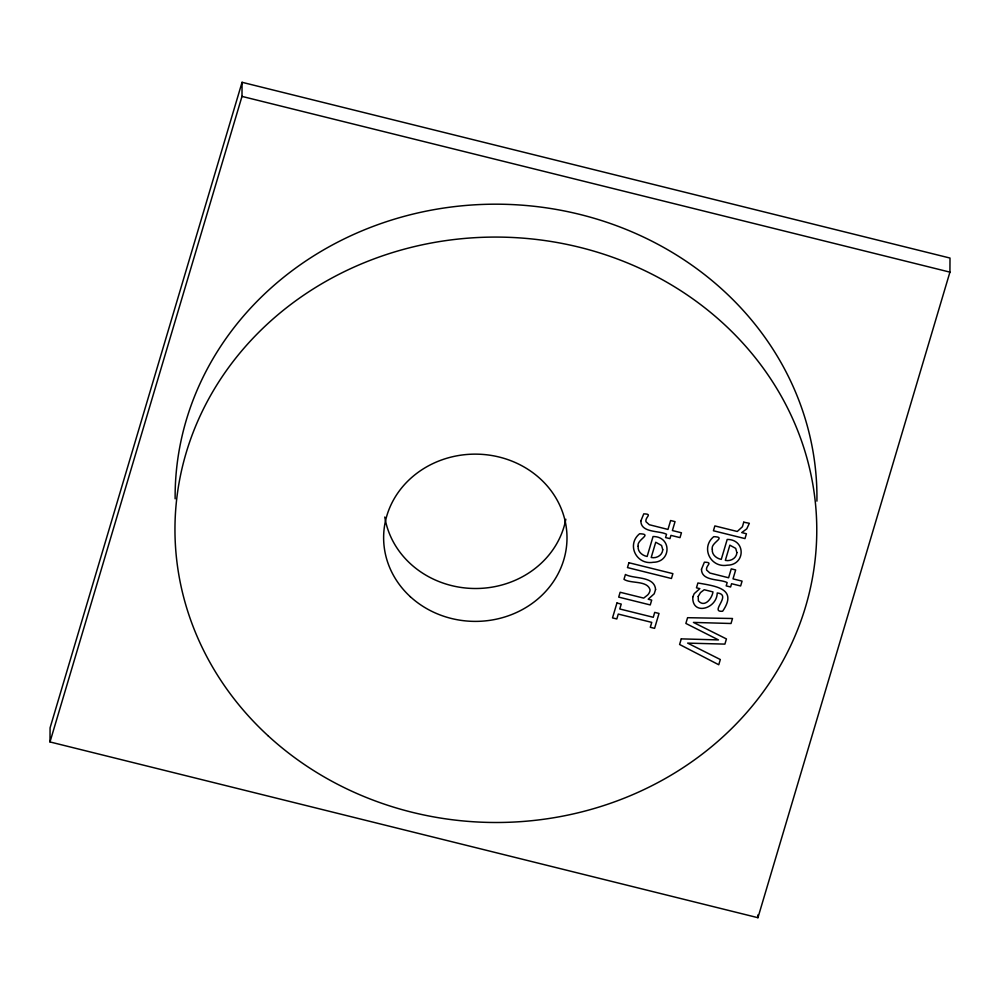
<?xml version="1.0" encoding="UTF-8"?>
<svg xmlns="http://www.w3.org/2000/svg" width="1000" height="1000" viewBox="0 0 1000 1000"><rect width="100%" height="100%" fill="white"/><g stroke="black" fill="none" stroke-linecap="round" stroke-linejoin="round"><path stroke-width="1.5" d="M50 741.95L50.075 727.862L242.062 82.3L950 258.05L949.925 272.137L757.938 917.7L50 741.95L241.988 96.4L242.062 82.3M757.938 917.7L757.95 914.875M241.988 96.4L949.925 272.137M565.825 519.237A91.688 83.625 0.3 0 1 474.35 588.5A91.688 83.625 0.3 0 1 384.787 517.025M175.138 498.825A320.913 292.712 0.3 0 1 497 204.188A320.913 292.712 0.3 0 1 816.912 501.163M638.188 546.3C637.4 551.65 642.337 555.6 647.138 556.475L653.062 536.525C671.875 536.438 671.375 562.125 653.238 562.288C636.438 565.275 626.2 544.65 639.6 533.763C653.337 534.175 636.2 539.625 638.188 546.3M712.325 549.212C711.538 554.562 716.462 558.5 721.275 559.388L727.2 539.438C746.012 539.338 745.512 565.037 727.375 565.188C710.575 568.188 700.337 547.562 713.737 536.675C727.475 537.087 710.337 542.537 712.325 549.212M640.863 520.9C640.837 533.188 659.438 530.388 666.538 534.288L665.562 537.562L669.975 538.65L670.95 535.375L680.013 537.625L681.45 532.788L672.387 530.538L675.037 521.625L670.625 520.525L667.975 529.438L649.3 524.725L645.975 521.737C644.8 516.938 653.337 514.05 643.763 513.862L640.863 520.9M701.488 569.237C701.462 581.525 720.062 578.713 727.163 582.612L726.188 585.887L730.6 586.987L731.575 583.713L740.638 585.962L742.075 581.125L733.012 578.875L735.662 569.95L731.25 568.862L728.6 577.775L709.925 573.05L706.612 570.075C705.425 565.262 713.962 562.388 704.388 562.188L701.488 569.237M743.737 522.188L742.412 526.75L737.275 531.487L714.862 525.925L713.425 530.763L744.987 538.6L746.425 533.75L741.737 532.587L746.75 528.862L749.35 523.3L743.737 522.188M698.213 596.425L698.375 600.85C704.725 608.125 712.013 598.362 712.987 591.912L704.237 589.738L700.525 592.55L698.213 596.425M692.8 596.938C691.862 615.925 716.975 609.012 717.225 592.962C732.75 594.7 708.763 612.575 722.663 611.213C737.95 588.8 716.462 586.225 697.9 582.987L696.462 587.812L699.825 588.638L694.2 593.675L692.8 596.938M655.575 589.525L654.212 593.8L648.188 599.225L651.7 600.1L650.25 604.938L618.7 597.112L620.138 592.263L643.7 598.112L647.575 595.05A9.387 8.562 0.3 0 0 650.075 589.913C647.438 580.087 630.812 583.925 623.987 579.338L625.425 574.487C633.775 579.125 654.562 575.737 655.575 589.525M662.763 549.7C662.463 555.337 656.4 558.688 651.2 557.487L655.738 542.25L661.575 545.475L662.763 549.7M736.888 552.612C736.587 558.237 730.537 561.6 725.337 560.388L729.862 545.163L735.7 548.387L736.888 552.612M616.938 603.013L612.513 617.9L616.812 618.962L618.263 614.075L651.75 622.388L650.288 627.275L654.587 628.35L659.013 613.45L654.712 612.388L653.263 617.288L619.775 608.975L621.237 604.075L616.938 603.013M628.913 562.737L627.475 567.587L671.438 578.5L672.887 573.65L628.913 562.737M681.275 638.875L679.6 644.488L718.763 664.75L720.312 659.525L687.638 643.112L724.9 644.112L726.438 638.938L693.425 622.413L731.025 623.5L732.513 618.5L687.575 617.7L685.863 623.438L718.462 639.913L681.275 638.875M268.263 735.938A320.913 292.712 0.3 0 0 805.588 606.675A320.913 292.712 0.3 0 0 413.738 246.75A320.913 292.712 0.3 0 0 268.263 735.938M410.288 596.663A91.688 83.625 0.3 0 0 563.8 559.738A91.688 83.625 0.3 0 0 451.85 456.9A91.688 83.625 0.3 0 0 410.288 596.663"/></g></svg>
